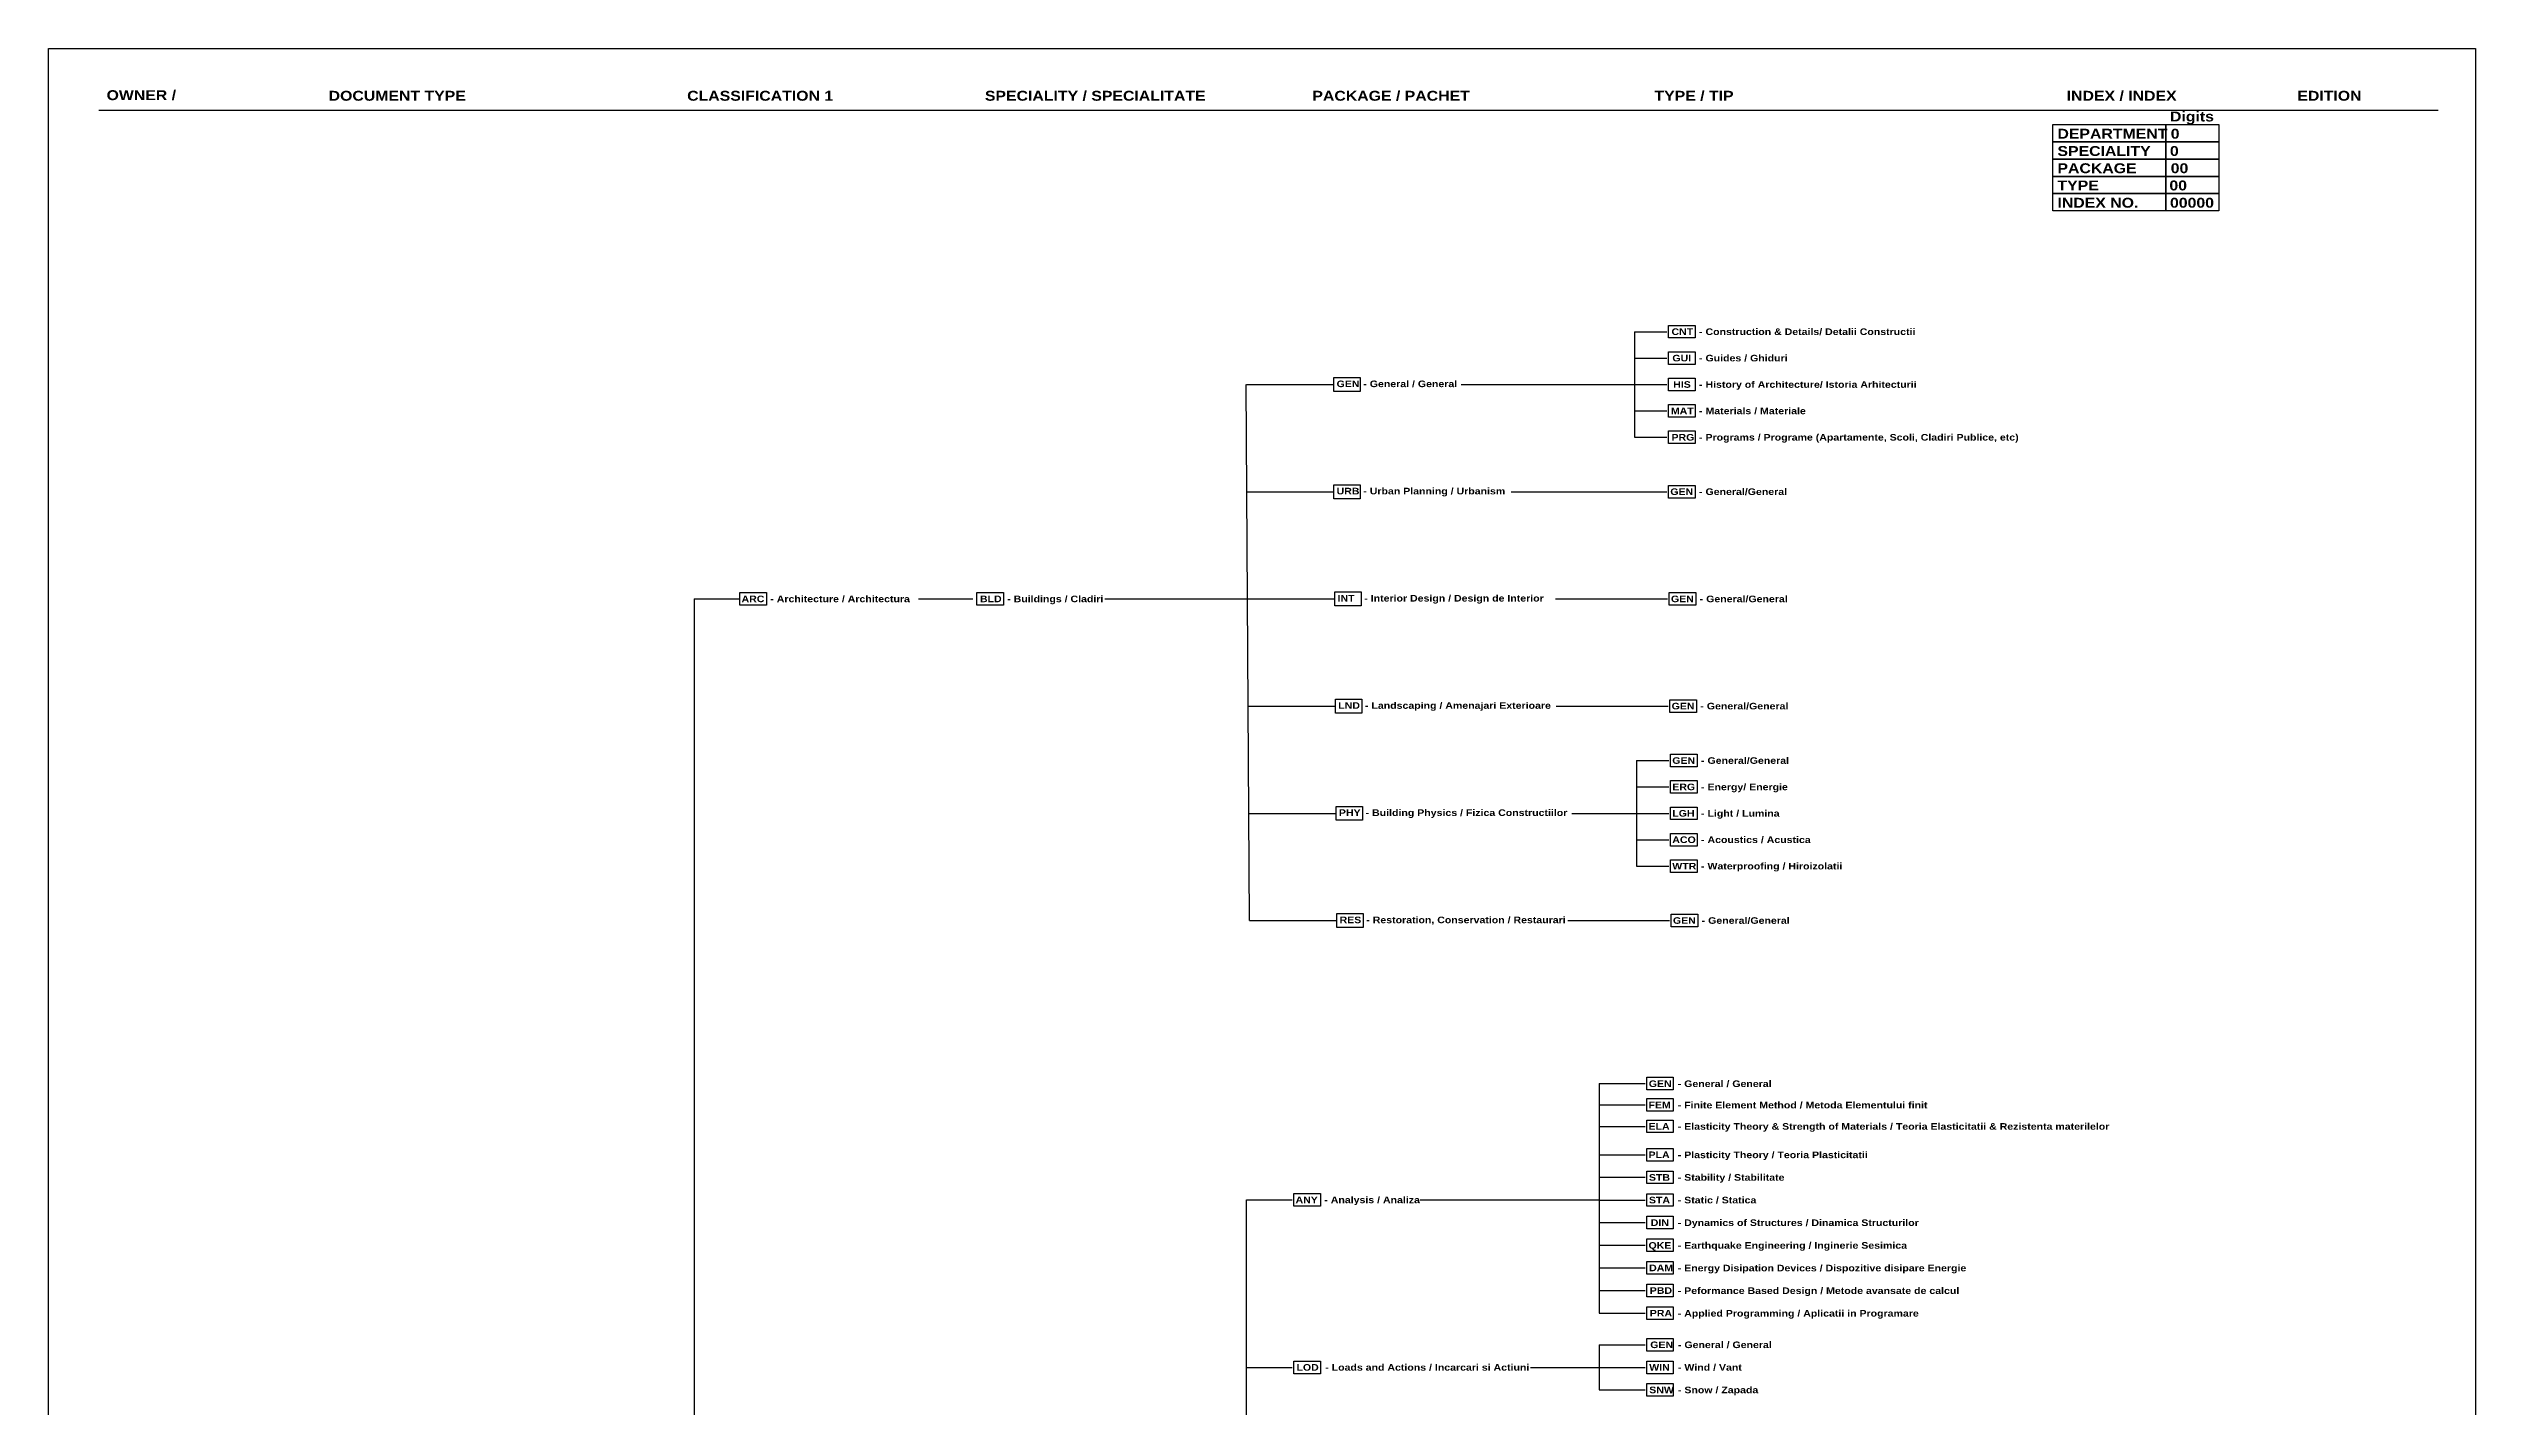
# Model space of a CAD drawing. Header units: metres. Extents: x 670 to 1407, y -2770 to -142.
# Drawn here: x 669.9 to 1037.6, y -1494.8 to -1288.9 of the extents above; entities that cross this region are included whole.
import ezdxf

# ---------------------------------------------------------------- set-up
doc = ezdxf.new("R2010")
doc.units = ezdxf.units.M
doc.styles.add('Arial Black', font='ariblk.ttf')

msp = doc.modelspace()

# ---------------------------------------------------------------- linework, layer by layer
for p, q in [((912.02, -1444.77), (916.06, -1444.77)), ((912.02, -1446.69), (912.02, -1444.77)), ((916.06, -1444.77), (916.06, -1446.69)), ((916.06, -1446.69), (912.02, -1446.69)), ((912.02, -1448.01), (916.06, -1448.01)), ((912.02, -1449.93), (912.02, -1448.01)), ((916.06, -1448.01), (916.06, -1449.93)), ((916.06, -1449.93), (912.02, -1449.93)), ((912.02, -1451.25), (916.06, -1451.25)), ((912.02, -1453.16), (912.02, -1451.25)), ((916.06, -1451.25), (916.06, -1453.16)), ((916.06, -1453.16), (912.02, -1453.16)), ((912.02, -1455.56), (916.06, -1455.56)), ((912.02, -1457.47), (912.02, -1455.56)), ((916.06, -1455.56), (916.06, -1457.47)), ((916.06, -1457.47), (912.02, -1457.47)), ((912.02, -1458.98), (916.06, -1458.98)), ((912.02, -1460.89), (912.02, -1458.98)), ((916.06, -1458.98), (916.06, -1460.89)), ((916.06, -1460.89), (912.02, -1460.89)), ((912.02, -1462.41), (916.06, -1462.41)), ((912.02, -1464.32), (912.02, -1462.41)), ((916.06, -1462.41), (916.06, -1464.32)), ((916.06, -1464.32), (912.02, -1464.32)), ((912.02, -1465.84), (916.06, -1465.84)), ((912.02, -1467.75), (912.02, -1465.84)), ((916.06, -1465.84), (916.06, -1467.75)), ((916.06, -1467.75), (912.02, -1467.75)), ((912.02, -1469.27), (916.06, -1469.27)), ((912.02, -1471.18), (912.02, -1469.27)), ((916.06, -1469.27), (916.06, -1471.18)), ((916.06, -1471.18), (912.02, -1471.18)), ((912.02, -1472.7), (916.06, -1472.7)), ((912.02, -1474.62), (912.02, -1472.7)), ((916.06, -1472.7), (916.06, -1474.62)), ((916.06, -1474.62), (912.02, -1474.62)), ((912.02, -1476.13), (916.06, -1476.13)), ((912.02, -1478.05), (912.02, -1476.13)), ((916.06, -1478.05), (912.02, -1478.05)), ((916.06, -1476.13), (916.06, -1478.05)), ((912.02, -1479.56), (916.06, -1479.56)), ((912.02, -1481.48), (912.02, -1479.56)), ((916.06, -1481.48), (912.02, -1481.48)), ((916.06, -1479.56), (916.06, -1481.48))]:
    msp.add_line(p, q)
at = {"color": 8}
for p, q in [((904.82, -1445.73), (911.77, -1445.73)), ((904.82, -1445.73), (904.82, -1448.97)), ((904.82, -1448.97), (911.77, -1448.97)), ((904.82, -1448.97), (904.82, -1452.21)), ((904.82, -1452.21), (911.77, -1452.21)), ((904.82, -1452.21), (904.82, -1456.52)), ((904.82, -1456.52), (911.77, -1456.52)), ((904.82, -1456.52), (904.82, -1459.93)), ((851.33, -1463.35), (851.33, -1656.22)), ((904.82, -1459.92), (904.82, -1463.35)), ((904.82, -1459.93), (911.77, -1459.93)), ((904.82, -1463.37), (911.77, -1463.37)), ((904.82, -1463.37), (904.82, -1466.8)), ((904.82, -1466.8), (911.77, -1466.8)), ((904.82, -1466.8), (904.82, -1470.23)), ((904.82, -1470.23), (911.77, -1470.23)), ((904.82, -1470.23), (904.82, -1473.66)), ((904.82, -1473.66), (904.82, -1477.09)), ((904.82, -1473.66), (911.77, -1473.66)), ((904.82, -1477.09), (911.77, -1477.09)), ((904.82, -1477.09), (904.82, -1480.52)), ((904.82, -1480.52), (911.77, -1480.52)), ((904.82, -1485.31), (904.82, -1492.15))]:
    msp.add_line(p, q, dxfattribs=at)
for points in [[(669.88, -1288.89), (1037.6, -1288.89), (1037.6, -1826.88), (669.88, -1826.88)], [(973.58, -1300.42), (990.69, -1300.42), (990.69, -1303.04), (973.58, -1303.04)], [(990.69, -1300.42), (998.69, -1300.42), (998.69, -1303.04), (990.69, -1303.04)], [(973.58, -1303.04), (990.69, -1303.04), (990.69, -1305.65), (973.58, -1305.65)], [(990.69, -1303.04), (998.69, -1303.04), (998.69, -1305.65), (990.69, -1305.65)], [(973.58, -1305.65), (990.69, -1305.65), (990.69, -1308.26), (973.58, -1308.26)], [(973.58, -1308.26), (990.69, -1308.26), (990.69, -1310.88), (973.58, -1310.88)], [(990.69, -1305.65), (998.69, -1305.65), (998.69, -1308.26), (990.69, -1308.26)], [(990.69, -1308.26), (998.69, -1308.26), (998.69, -1310.88), (990.69, -1310.88)], [(973.58, -1310.88), (990.69, -1310.88), (990.69, -1313.49), (973.58, -1313.49)], [(990.69, -1310.88), (998.69, -1310.88), (998.69, -1313.49), (990.69, -1313.49)], [(915.35, -1330.84), (919.39, -1330.84), (919.39, -1332.75), (915.35, -1332.75)], [(915.35, -1334.84), (919.39, -1334.84), (919.39, -1336.75), (915.35, -1336.75)], [(864.64, -1338.74), (868.62, -1338.74), (868.62, -1340.86), (864.64, -1340.86)], [(915.35, -1338.84), (919.39, -1338.84), (919.39, -1340.75), (915.35, -1340.75)], [(915.35, -1342.84), (919.39, -1342.84), (919.39, -1344.75), (915.35, -1344.75)], [(915.35, -1346.84), (919.39, -1346.84), (919.39, -1348.75), (915.35, -1348.75)], [(864.64, -1354.98), (868.62, -1354.98), (868.62, -1357.1), (864.64, -1357.1)], [(915.35, -1355.09), (919.39, -1355.09), (919.39, -1357), (915.35, -1357)], [(774.64, -1371.33), (778.68, -1371.33), (778.68, -1373.24), (774.64, -1373.24)], [(810.52, -1371.33), (814.56, -1371.33), (814.56, -1373.24), (810.52, -1373.24)], [(864.79, -1371.23), (868.77, -1371.23), (868.77, -1373.35), (864.79, -1373.35)], [(915.45, -1371.33), (919.49, -1371.33), (919.49, -1373.24), (915.45, -1373.24)], [(864.89, -1387.47), (868.87, -1387.47), (868.87, -1389.59), (864.89, -1389.59)], [(915.55, -1387.57), (919.59, -1387.57), (919.59, -1389.49), (915.55, -1389.49)], [(915.65, -1395.82), (919.69, -1395.82), (919.69, -1397.73), (915.65, -1397.73)], [(915.65, -1399.82), (919.69, -1399.82), (919.69, -1401.73), (915.65, -1401.73)], [(864.99, -1403.72), (868.97, -1403.72), (868.97, -1405.83), (864.99, -1405.83)], [(915.65, -1403.82), (919.69, -1403.82), (919.69, -1405.73), (915.65, -1405.73)], [(915.65, -1407.82), (919.69, -1407.82), (919.69, -1409.73), (915.65, -1409.73)], [(915.65, -1411.82), (919.69, -1411.82), (919.69, -1413.73), (915.65, -1413.73)], [(865.09, -1419.96), (869.07, -1419.96), (869.07, -1422.08), (865.09, -1422.08)], [(915.75, -1420.06), (919.79, -1420.06), (919.79, -1421.98), (915.75, -1421.98)], [(858.57, -1462.4), (862.61, -1462.4), (862.61, -1464.31), (858.57, -1464.31)], [(912.02, -1484.36), (916.06, -1484.36), (916.06, -1486.27), (912.02, -1486.27)], [(858.57, -1487.78), (862.61, -1487.78), (862.61, -1489.69), (858.57, -1489.69)], [(912.02, -1487.78), (916.06, -1487.78), (916.06, -1489.69), (912.02, -1489.69)], [(912.02, -1491.19), (916.06, -1491.19), (916.06, -1493.11), (912.02, -1493.11)]]:
    msp.add_lwpolyline(points, close=True)
for points in [[(677.49, -1298.23), (1031.94, -1298.23)], [(910.2, -1331.8), (915.1, -1331.8)], [(910.2, -1331.8), (910.2, -1347.8)], [(910.2, -1335.8), (915.1, -1335.8)], [(851.43, -1356.04), (851.33, -1339.8)], [(851.38, -1339.8), (864.64, -1339.8)], [(883.91, -1339.8), (910.2, -1339.8)], [(910.2, -1339.8), (915.1, -1339.8)], [(910.2, -1343.8), (915.1, -1343.8)], [(910.2, -1347.8), (915.1, -1347.8)], [(851.43, -1356.04), (864.64, -1356.04)], [(851.53, -1372.29), (851.43, -1356.04)], [(891.51, -1356.04), (915.1, -1356.04)], [(767.7, -1372.29), (767.65, -1744.97)], [(767.7, -1372.29), (774.64, -1372.29)], [(801.68, -1372.29), (809.92, -1372.29)], [(829.94, -1372.29), (851.53, -1372.29)], [(851.53, -1372.29), (864.79, -1372.29)], [(851.63, -1388.53), (851.53, -1372.29)], [(898.2, -1372.29), (915.2, -1372.29)], [(851.63, -1388.53), (864.89, -1388.53)], [(851.73, -1404.78), (851.63, -1388.53)], [(898.3, -1388.53), (915.3, -1388.53)], [(910.5, -1396.78), (910.5, -1412.78)], [(910.5, -1396.78), (915.4, -1396.78)], [(910.5, -1400.78), (915.4, -1400.78)], [(851.73, -1404.78), (864.99, -1404.78)], [(851.83, -1421.02), (851.73, -1404.78)], [(900.66, -1404.78), (910.5, -1404.78)], [(910.5, -1404.78), (915.4, -1404.78)], [(910.5, -1408.78), (915.4, -1408.78)], [(910.5, -1412.78), (915.4, -1412.78)], [(851.83, -1421.02), (865.09, -1421.02)], [(900.09, -1421.02), (915.5, -1421.02)], [(851.38, -1463.35), (858.32, -1463.35)], [(877.7, -1463.35), (904.82, -1463.35)], [(904.82, -1485.31), (911.77, -1485.31)], [(851.38, -1488.73), (858.32, -1488.73)], [(894.43, -1488.73), (904.82, -1488.73)], [(904.82, -1488.73), (911.77, -1488.73)], [(904.82, -1492.15), (911.77, -1492.15)]]:
    msp.add_lwpolyline(points, dxfattribs=at)

# ---------------------------------------------------------------- texts
at = {"style": 'Arial Black'}
for s, p in [('GEN', (912.34, -1446.25)), ('FEM', (912.3, -1449.47)), ('- General / General', (916.73, -1446.25)), ('- Finite Element Method / Metoda Elementului finit', (916.73, -1449.49)), ('ELA', (912.3, -1452.71)), ('- Elasticity Theory & Strength of Materials / Teoria Elasticitatii & Rezistenta materilelor', (916.73, -1452.72)), ('PLA', (912.3, -1457.02)), ('- Plasticity Theory / Teoria Plasticitatii', (916.73, -1457.03)), ('STB', (912.36, -1460.45)), ('- Stability / Stabilitate', (916.73, -1460.45)), ('STA', (912.36, -1463.88)), ('- Static / Statica', (916.73, -1463.88)), ('DIN', (912.64, -1467.3)), ('- Dynamics of Structures / Dinamica Structurilor', (916.73, -1467.31)), ('QKE', (912.3, -1470.75)), ('- Earthquake Engineering / Inginerie Sesimica', (916.73, -1470.75)), ('DAM', (912.39, -1474.16)), ('- Energy Disipation Devices / Dispozitive disipare Energie', (916.73, -1474.18)), ('PBD', (912.49, -1477.59)), ('- Peformance Based Design / Metode avansate de calcul', (916.73, -1477.61)), ('PRA', (912.49, -1481.02)), ('- Applied Programming / Aplicatii in Programare', (916.73, -1481.04))]:
    msp.add_text(s, height=1, dxfattribs=at).set_placement(p)
at = {"attachment_point": 1, "style": 'Arial Black'}
for s, width, insert, char_height in [('OWNER / ', 23.5503, (678.67, -1295.21), 1.5), ('DOCUMENT TYPE ', 41.4371, (712.32, -1295.3), 1.5), ('CLASSIFICATION 1', 43.7894, (766.64, -1295.3), 1.5), ('SPECIALITY / SPECIALITATE', 39.8116, (811.75, -1295.3), 1.5), ('PACKAGE / PACHET', 32.3155, (861.37, -1295.3), 1.5), ('TYPE / TIP', 13.8373, (913.2, -1295.3), 1.5), ('INDEX / INDEX', 32.5802, (975.66, -1295.3), 1.5), ('EDITION', 32.5802, (1010.61, -1295.3), 1.5), ('DEPARTMENT', 16.4359, (974.26, -1301.05), 1.5), ('Digits', 2.965, (991.31, -1298.44), 1.5), ('0', 2.965, (991.42, -1301.05), 1.5), ('SPECIALITY', 16.4359, (974.26, -1303.67), 1.5), ('0', 2.965, (991.3, -1303.67), 1.5), ('TYPE', 16.4359, (974.26, -1308.89), 1.5), ('PACKAGE', 16.4359, (974.26, -1306.28), 1.5), ('00', 2.965, (991.22, -1308.89), 1.5), ('00', 2.965, (991.42, -1306.28), 1.5), ('INDEX NO.', 16.4359, (974.26, -1311.51), 1.5), ('00000', 2.965, (991.31, -1311.51), 1.5), ('CNT ', 3.7953, (915.78, -1331.3), 1), ('- Construction & Details/ Detalii Constructii', 43.3922, (919.96, -1331.3), 1), ('GUI ', 3.7953, (915.91, -1335.3), 1), ('- Guides / Ghiduri', 27.2427, (919.96, -1335.3), 1), ('GEN  ', 3.2278, (865.04, -1339.2), 1), ('- General / General', 39.803, (869.09, -1339.2), 1), ('HIS ', 3.7953, (916.04, -1339.3), 1), ('- History of Architecture/ Istoria Arhitecturii', 35.9705, (919.96, -1339.3), 1), ('MAT ', 3.7953, (915.69, -1343.3), 1), ('- Materials / Materiale', 27.2427, (919.96, -1343.3), 1), ('PRG ', 3.7953, (915.78, -1347.3), 1), ('- Programs / Programe (Apartamente, Scoli, Cladiri Publice, etc)', 54.4357, (919.96, -1347.3), 1), ('URB  ', 3.2278, (865.04, -1355.45), 1), ('- Urban Planning / Urbanism', 39.803, (869.09, -1355.45), 1), ('GEN ', 27.2427, (915.6, -1355.54), 1), ('- General/General', 16.0169, (919.96, -1355.54), 1), ('ARC ', 27.2427, (774.88, -1371.79), 1), ('- Architecture / Architectura', 27.2427, (779.24, -1371.79), 1), ('BLD ', 3.7953, (811, -1371.79), 1), ('- Buildings / Cladiri', 27.2427, (815.13, -1371.79), 1), ('INT  ', 3.2278, (865.19, -1371.69), 1), ('- Interior Design / Design de Interior', 39.803, (869.24, -1371.69), 1), ('GEN ', 27.2427, (915.7, -1371.79), 1), ('- General/General', 15.0599, (920.06, -1371.79), 1), ('LND  ', 3.2278, (865.29, -1387.94), 1), ('- Landscaping / Amenajari Exterioare', 39.803, (869.34, -1387.94), 1), ('GEN ', 27.2427, (915.8, -1388.03), 1), ('- General/General', 14.5287, (920.16, -1388.03), 1), ('GEN ', 27.2427, (915.9, -1396.28), 1), ('- General/General', 15.0721, (920.26, -1396.28), 1), ('ERG ', 27.2427, (915.9, -1400.28), 1), ('- Energy/ Energie', 14.766, (920.26, -1400.28), 1), ('PHY  ', 3.2278, (865.39, -1404.18), 1), ('- Building Physics / Fizica Constructiilor', 39.803, (869.44, -1404.18), 1), ('LGH ', 27.2427, (915.9, -1404.28), 1), ('- Light / Lumina', 13.4879, (920.26, -1404.28), 1), ('ACO ', 27.2427, (915.9, -1408.28), 1), ('- Acoustics / Acustica', 18.3445, (920.26, -1408.28), 1), ('WTR ', 27.2427, (915.9, -1412.28), 1), ('- Waterproofing / Hiroizolatii', 22.9229, (920.26, -1412.28), 1), ('RES  ', 3.2278, (865.49, -1420.43), 1), ('- Restoration, Conservation / Restaurari', 39.803, (869.54, -1420.43), 1), ('GEN ', 27.2427, (916, -1420.52), 1), ('- General/General', 43.3922, (920.36, -1420.52), 1), ('ANY ', 27.2427, (858.82, -1462.85), 1), ('- Analysis / Analiza', 27.2427, (863.18, -1462.85), 1), ('GEN ', 27.2427, (912.56, -1484.81), 1), ('- General / General', 43.4067, (916.76, -1484.81), 1), ('LOD ', 27.2427, (858.96, -1488.23), 1), ('- Loads and Actions / Incarcari si Actiuni', 31.0857, (863.32, -1488.23), 1), ('WIN ', 27.2427, (912.41, -1488.23), 1), ('- Wind / Vant', 43.4067, (916.76, -1488.23), 1), ('SNW ', 27.2427, (912.41, -1491.65), 1), ('- Snow / Zapada', 43.4067, (916.76, -1491.65), 1)]:
    msp.add_mtext_dynamic_manual_height_columns(s, width=width, gutter_width=1, heights=[0], dxfattribs=dict(at, insert=insert, char_height=char_height))

doc.saveas('drawing.dxf')
